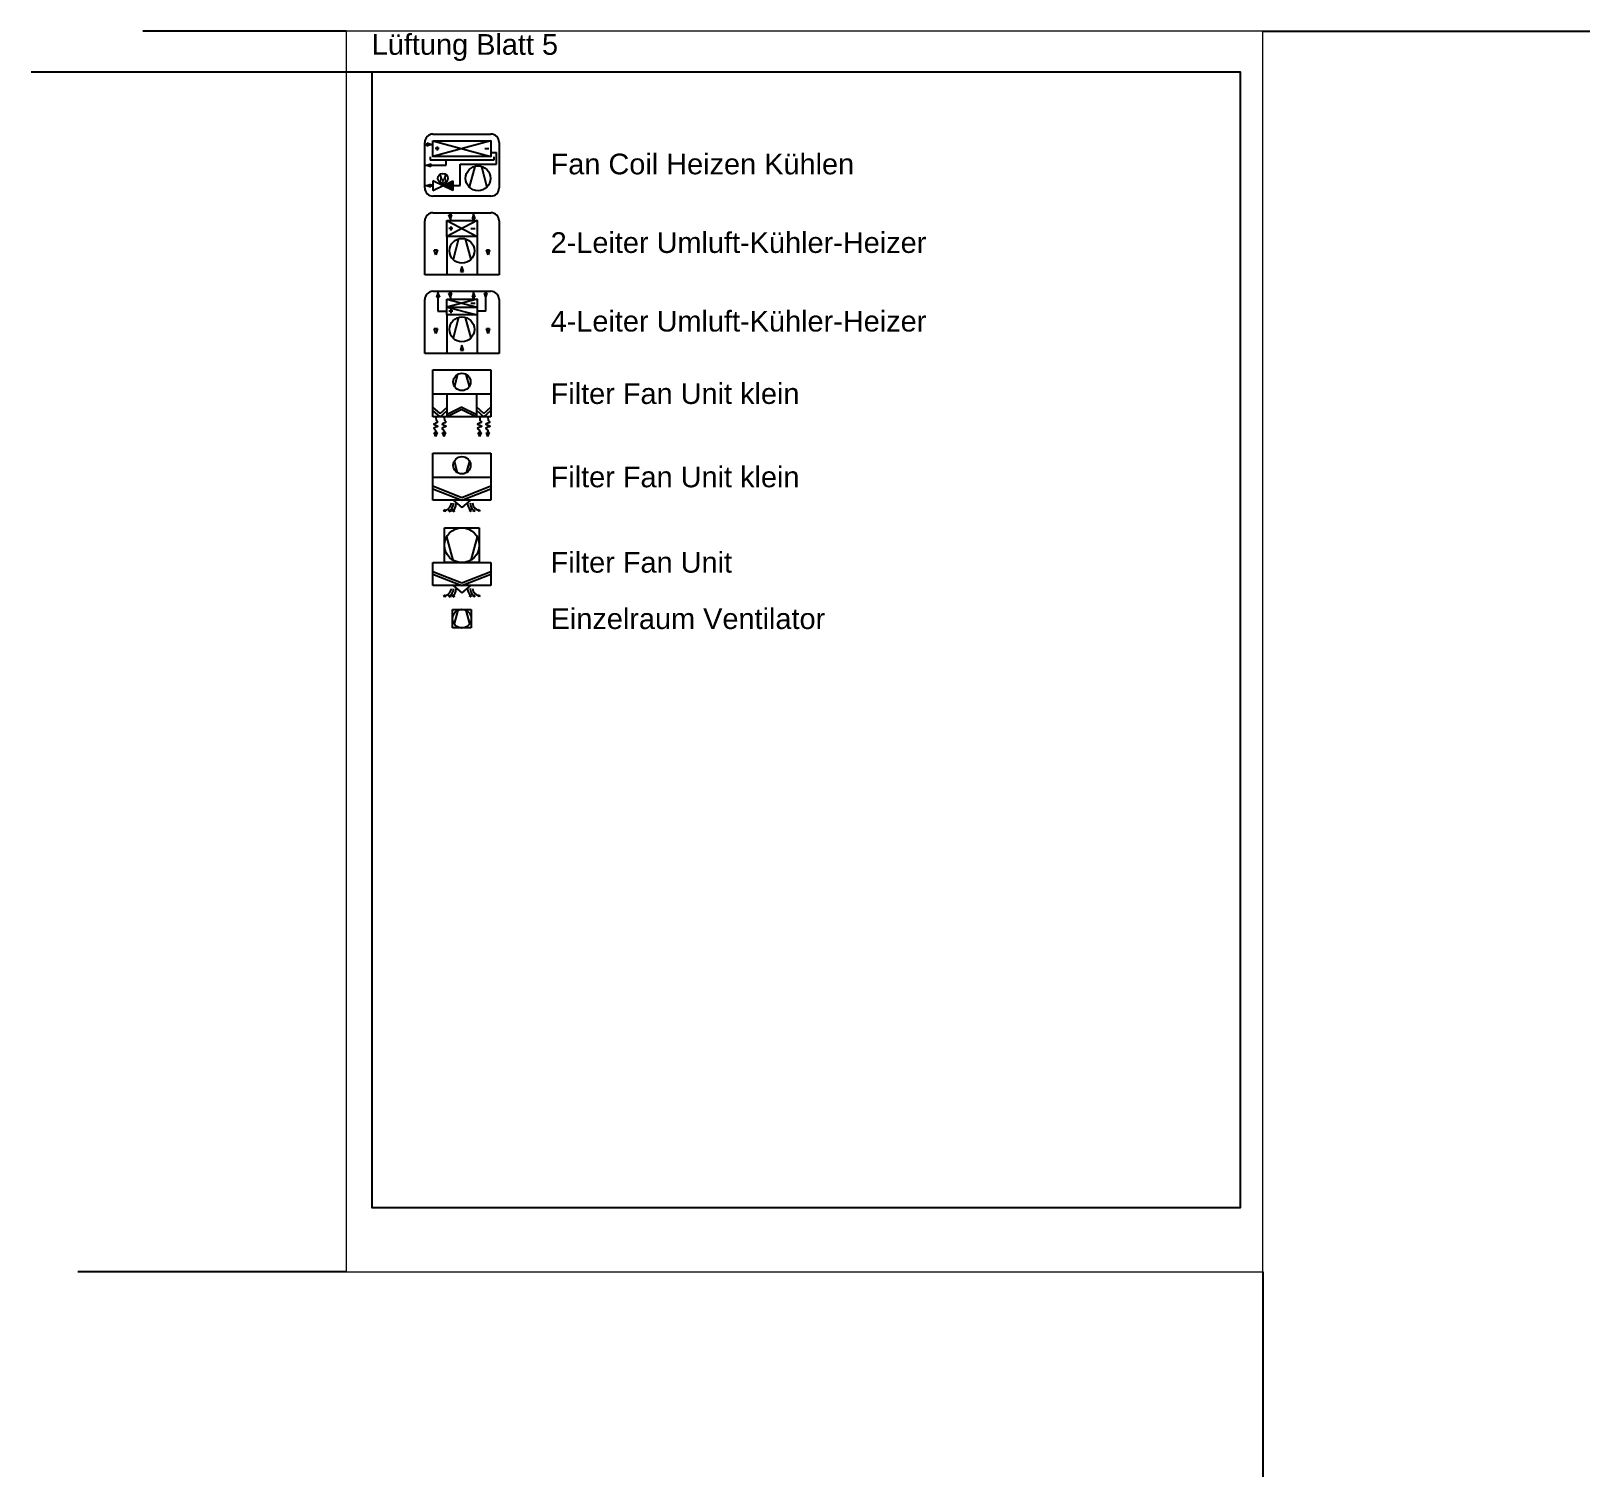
# Paper-space layout 'Blatt 5' of a CAD drawing. Header units: millimetres. Extents: x 837 to 1194, y 48 to 379.
# The model-space entities are those that its viewports show. They can reach past a viewport. Long polylines and large blocks are cut down to what shows.
import ezdxf
from ezdxf.enums import TextEntityAlignment as Align

# ---------------------------------------------------------------- set-up
doc = ezdxf.new("R2010")
doc.units = ezdxf.units.MM
doc.layers.add('Z_Format', color=7, linetype='Continuous', plot=False)
doc.styles.add('Romans', font='Romans.shx')
doc.styles.get("Standard").update_dxf_attribs({"font": 'arial.ttf'})

# ---------------------------------------------------------------- blocks, each defined once
blk = doc.blocks.new('Einzelraum Ventilator')
for p, q in [((-112, -112), (-112, 112)), ((-112, 112), (112, 112)), ((-49, 101), (-93, -63)), ((49, 101), (93, -63)), ((112, 112), (112, -112)), ((112, -112), (-112, -112))]:
    blk.add_line(p, q)
blk.add_circle((0, 0), 113)
blk = doc.blocks.new('Filter Fan Unit')
at = {"color": 7}
for p, q in [((-210, 695), (210, 695)), ((-210, 275), (-210, 695)), ((-106, 304), (-182, 588)), ((183, 588), (107, 304)), ((210, 695), (210, 275)), ((210, 275), (-210, 275))]:
    blk.add_line(p, q, dxfattribs=at)
at = {"color": 7, "linetype": 'Continuous', "lineweight": -3}
for p, q in [((-350, 275), (350, 275)), ((-350, 0), (-350, 275)), ((350, 275), (350, 0)), ((-350, 170), (0, 32)), ((-350, 137), (0, 0)), ((350, 0), (-350, 0)), ((-105, 0), (0, -90)), ((0, 32), (350, 170)), ((0, 0), (350, 137)), ((105, 0), (0, -90)), ((-221, -129), (-200, -113)), ((-221, -129), (-195, -136)), ((-157, -137), (-146, -113)), ((-157, -137), (-131, -131)), ((-111, -137), (-105, -111)), ((-111, -137), (-87, -125)), ((111, -137), (87, -125)), ((111, -137), (105, -111)), ((157, -137), (131, -131)), ((157, -137), (146, -113)), ((221, -129), (195, -136)), ((221, -129), (200, -113))]:
    blk.add_line(p, q, dxfattribs=at)
at = {"color": 7}
blk.add_circle((0, 485), 210, dxfattribs=at)
at = {"color": 7, "linetype": 'Continuous', "lineweight": -3}
for centre, radius, start, end in [((-232, -25), 105, 275.6431, 354.0111), ((-232, -25), 135, 303.6516, 354.0111), ((-232, -25), 165, 317.088, 354.0111), ((232, -25), 165, 185.9889, 222.912), ((232, -25), 135, 185.9889, 236.3484), ((232, -25), 105, 185.9889, 264.3569)]:
    blk.add_arc(centre, radius, start, end, dxfattribs=at)
blk = doc.blocks.new('Filter Fan Unit klein')
at = {"color": 7, "linetype": 'Continuous', "lineweight": -3}
for p, q in [((-350, 565), (350, 565)), ((-350, 0), (-350, 565)), ((350, 565), (350, 0)), ((-350, 275), (350, 275)), ((-350, 170), (0, 32)), ((-350, 137), (0, 0)), ((350, 0), (-350, 0)), ((-105, 0), (0, -90)), ((0, 32), (350, 170)), ((0, 0), (350, 137)), ((105, 0), (0, -90)), ((-221, -129), (-200, -113)), ((-221, -129), (-195, -136)), ((-157, -137), (-146, -113)), ((-157, -137), (-131, -131)), ((-111, -137), (-105, -111)), ((-111, -137), (-87, -125)), ((111, -137), (87, -125)), ((111, -137), (105, -111)), ((157, -137), (131, -131)), ((157, -137), (146, -113)), ((221, -129), (195, -136)), ((221, -129), (200, -113))]:
    blk.add_line(p, q, dxfattribs=at)
at = {"color": 7}
for p, q in [((-53, 330), (-91, 471)), ((92, 471), (53, 330))]:
    blk.add_line(p, q, dxfattribs=at)
blk.add_circle((0, 420), 105, dxfattribs=at)
at = {"color": 7, "linetype": 'Continuous', "lineweight": -3}
for centre, radius, start, end in [((-232, -25), 105, 275.6431, 354.0111), ((-232, -25), 135, 303.6516, 354.0111), ((-232, -25), 165, 317.088, 354.0111), ((232, -25), 165, 185.9889, 222.912), ((232, -25), 135, 185.9889, 236.3484), ((232, -25), 105, 185.9889, 264.3569)]:
    blk.add_arc(centre, radius, start, end, dxfattribs=at)
blk = doc.blocks.new('Filter Fan Unit SR')
at = {"color": 7, "linetype": 'Continuous', "lineweight": -3}
for p, q in [((-350, 565), (350, 565)), ((-350, 0), (-350, 565)), ((350, 565), (350, 0)), ((-350, 275), (350, 275)), ((-180, 0), (-350, 0)), ((180, 0), (-180, 0)), ((350, 0), (180, 0))]:
    blk.add_line(p, q, dxfattribs=at)
at = {"color": 7, "linetype": 'Continuous'}
for p, q in [((-53, 511), (-91, 369)), ((92, 369), (53, 511)), ((-180, 0), (-180, 275)), ((180, 0), (180, 275)), ((-265, 39), (-350, 114)), ((-265, 0), (-350, 75)), ((-265, 39), (-180, 114)), ((-265, 0), (-180, 75)), ((0, 114), (-180, 28)), ((0, 86), (-180, 0)), ((0, 114), (180, 28)), ((0, 86), (180, 0)), ((265, 39), (180, 114)), ((265, 0), (180, 75)), ((265, 39), (350, 114)), ((265, 0), (350, 75)), ((-315, -241), (-335, -191)), ((-335, -191), (-295, -191)), ((-315, -241), (-295, -191)), ((-215, -241), (-235, -191)), ((-235, -191), (-195, -191)), ((-215, -241), (-195, -191)), ((215, -241), (195, -191)), ((195, -191), (235, -191)), ((215, -241), (235, -191)), ((315, -241), (295, -191)), ((295, -191), (335, -191)), ((315, -241), (335, -191))]:
    blk.add_line(p, q, dxfattribs=at)
blk.add_circle((0, 420), 105, dxfattribs=at)
for points in [[(-315, -15), (-315, -49), (-265, -72), (-388, -89), (-241, -116), (-370, -134), (-315, -157), (-315, -183), (-315, -191)], [(-215, -15), (-215, -49), (-165, -72), (-288, -89), (-141, -116), (-270, -134), (-215, -157), (-215, -183), (-215, -191)], [(215, -15), (215, -49), (265, -72), (142, -89), (289, -116), (159, -134), (214, -157), (215, -183), (215, -191)], [(315, -15), (315, -49), (365, -72), (242, -89), (389, -116), (259, -134), (314, -157), (315, -183), (315, -191)]]:
    blk.add_open_spline(points, degree=3, knots=[0, 0, 0, 0, 35.355339, 91.257038, 147.158738, 203.060437, 238.415776, 249.986285, 249.986285, 249.986285, 249.986285], dxfattribs=at)
blk = doc.blocks.new('Fan Coil Heizen Kühlen')
at = {"linetype": 'Continuous'}
blk.add_hatch(color=256, dxfattribs=at).paths.add_polyline_path([(-110, -307), (-110, -188), (-230, -248)])
for p, q in [((-450, -275), (-450, 275)), ((-450, 248), (-424, 248)), ((-376, 248), (-424, 264)), ((-424, 264), (-424, 231)), ((-376, 248), (-424, 231)), ((-376, 248), (-350, 248)), ((-350, 375), (350, 375)), ((-350, 295), (350, 105)), ((350, 295), (-350, 105)), ((-275, 200), (-325, 200)), ((-300, 225), (-300, 175)), ((275, 200), (325, 200)), ((450, 275), (450, -275)), ((-450, 0), (-424, 0)), ((-424, 0), (-376, 17)), ((-424, 0), (-376, -17)), ((-384, 102), (-384, 60)), ((384, 60), (-384, 60)), ((-376, 17), (-376, -17)), ((-376, 0), (-189, 0)), ((-376, 0), (-350, 0)), ((-189, 0), (-189, 60)), ((-22, -248), (-22, 13)), ((-22, 13), (418, 13)), ((350, 152), (418, 152)), ((384, 102), (384, 60)), ((418, 13), (418, 152)), ((-110, -307), (-350, -188)), ((-350, -188), (-350, -307)), ((-350, -307), (-110, -188)), ((-110, -188), (-110, -307)), ((155, -15), (87, -265)), ((235, -15), (302, -265)), ((-450, -248), (-424, -248)), ((-424, -248), (-376, -231)), ((-424, -248), (-376, -264)), ((-376, -231), (-376, -264)), ((-376, -248), (-350, -248)), ((-376, -248), (-350, -248)), ((350, -375), (-350, -375)), ((-230, -220), (-230, -248)), ((-110, -248), (-22, -248))]:
    blk.add_line(p, q, dxfattribs=at)
blk.add_lwpolyline([(-350, 295), (350, 295), (350, 105), (-350, 105), (-350, 295)], dxfattribs=at)
for centre, radius in [((-230, -160), 60), ((195, -160), 150)]:
    blk.add_circle(centre, radius, dxfattribs=at)
for centre, start, end in [((-350, 275), 90, 180), ((350, 275), 0, 90), ((-350, -275), 180, 270), ((350, -275), 270, 0)]:
    blk.add_arc(centre, 100, start, end, dxfattribs=at)
at = {"linetype": 'Continuous', "style": 'Romans'}
blk.add_text('M', height=80, dxfattribs=at).set_placement((-230, -160), align=Align.MIDDLE_CENTER)
blk = doc.blocks.new('4-Leiter Umluft-Kühler-Heizer')
at = {"linetype": 'Continuous'}
for p, q in [((-450, 0), (-450, 650)), ((-350, 750), (350, 750)), ((-290, 726), (-307, 678)), ((-273, 678), (-307, 678)), ((-290, 750), (-290, 726)), ((-290, 726), (-273, 678)), ((-290, 678), (-290, 512)), ((-183, 654), (183, 559)), ((183, 654), (-183, 559)), ((-140, 678), (-157, 726)), ((-123, 726), (-157, 726)), ((-140, 750), (-140, 726)), ((-140, 678), (-123, 726)), ((-140, 678), (-140, 654)), ((108, 607), (158, 607)), ((140, 726), (123, 678)), ((123, 678), (157, 678)), ((140, 726), (140, 750)), ((140, 726), (157, 678)), ((140, 654), (140, 678)), ((290, 678), (273, 726)), ((273, 726), (307, 726)), ((290, 726), (290, 750)), ((290, 678), (307, 726)), ((290, 512), (290, 678)), ((450, 650), (450, 0)), ((-183, 559), (183, 464)), ((-183, 464), (-183, 0)), ((-108, 512), (-158, 512)), ((-133, 537), (-133, 487)), ((-40, 435), (-107, 185)), ((40, 435), (107, 185)), ((183, 464), (183, 0)), ((-316, 240), (-335, 300)), ((-335, 300), (-297, 300)), ((-297, 300), (-316, 240)), ((316, 240), (298, 300)), ((298, 300), (335, 300)), ((335, 300), (316, 240)), ((450, 0), (-450, 0)), ((0, 100), (-19, 40)), ((-19, 40), (19, 40)), ((19, 40), (0, 100))]:
    blk.add_line(p, q, dxfattribs=at)
for p, q in [((-290, 512), (-183, 512)), ((-183, 559), (183, 559)), ((290, 512), (183, 512))]:
    blk.add_line(p, q)
blk.add_lwpolyline([(-183, 654), (183, 654), (183, 464), (-183, 464), (-183, 654)], dxfattribs=at)
blk.add_circle((0, 290), 150, dxfattribs=at)
for centre, start, end in [((-350, 650), 90, 180), ((350, 650), 0, 90)]:
    blk.add_arc(centre, 100, start, end, dxfattribs=at)
blk = doc.blocks.new('2-Leiter Umluft-Kühler-Heizer')
at = {"linetype": 'Continuous'}
for p, q in [((-450, 0), (-450, 650)), ((-350, 750), (350, 750)), ((-183, 654), (183, 464)), ((183, 654), (-183, 464)), ((-140, 678), (-157, 726)), ((-123, 726), (-157, 726)), ((-140, 750), (-140, 726)), ((-140, 678), (-123, 726)), ((-140, 678), (-140, 654)), ((-133, 584), (-133, 534)), ((140, 726), (123, 678)), ((123, 678), (157, 678)), ((140, 726), (140, 750)), ((140, 726), (157, 678)), ((140, 654), (140, 678)), ((450, 650), (450, 0)), ((-183, 464), (-183, 0)), ((-108, 559), (-158, 559)), ((-40, 435), (-107, 185)), ((40, 435), (107, 185)), ((108, 559), (158, 559)), ((183, 464), (183, 0)), ((-316, 240), (-335, 300)), ((-335, 300), (-297, 300)), ((-297, 300), (-316, 240)), ((316, 240), (298, 300)), ((298, 300), (335, 300)), ((335, 300), (316, 240)), ((450, 0), (-450, 0)), ((0, 100), (-19, 40)), ((-19, 40), (19, 40)), ((19, 40), (0, 100))]:
    blk.add_line(p, q, dxfattribs=at)
blk.add_lwpolyline([(-183, 654), (183, 654), (183, 464), (-183, 464), (-183, 654)], dxfattribs=at)
blk.add_circle((0, 290), 150, dxfattribs=at)
for centre, start, end in [((-350, 650), 90, 180), ((350, 650), 0, 90)]:
    blk.add_arc(centre, 100, start, end, dxfattribs=at)

msp = doc.modelspace()

# ---------------------------------------------------------------- linework, layer by layer
msp.add_lwpolyline([(5800, -55945), (5800, -69665), (16300, -69665), (16300, -55945), (5800, -55945)])

# ---------------------------------------------------------------- block references
for name, p in [('Fan Coil Heizen Kühlen', (6890, -57068)), ('2-Leiter Umluft-Kühler-Heizer', (6890, -58393)), ('4-Leiter Umluft-Kühler-Heizer', (6890, -59343)), ('Filter Fan Unit SR', (6890, -60108)), ('Filter Fan Unit klein', (6890, -61115)), ('Filter Fan Unit', (6890, -62147)), ('Einzelraum Ventilator', (6890, -62549))]:
    msp.add_blockref(name, p)

# ---------------------------------------------------------------- texts
at = {"color": 7}
for s, p in [('Fan Coil Heizen Kühlen', (7962, -57054)), ('2-Leiter Umluft-Kühler-Heizer', (7962, -58004)), ('4-Leiter Umluft-Kühler-Heizer', (7962, -58954)), ('Filter Fan Unit klein', (7962, -59829)), ('Filter Fan Unit klein', (7962, -60836)), ('Filter Fan Unit', (7962, -61868)), ('Einzelraum Ventilator', (7962, -62549))]:
    msp.add_text(s, height=250, dxfattribs=at).set_placement(p, align=Align.MIDDLE_LEFT)
at = {"insert": (5800, -55647), "char_height": 250, "attachment_point": 4}
msp.add_mtext_dynamic_manual_height_columns('Lüftung Blatt 5', width=4100.87, gutter_width=12.5, heights=[0], dxfattribs=at)

psp = doc.layouts.new('Blatt 5')

# ---------------------------------------------------------------- linework, layer by layer
at = {"layer": 'Z_Format'}
for p, q in [((908.75, 379), (862.16, 379)), ((1118.75, 379), (1193.65, 379)), ((914.63, 369.6), (836.61, 369.6)), ((908.75, 94.84), (847.27, 94.84)), ((1118.75, 94.84), (1118.75, 47.9))]:
    psp.add_line(p, q, dxfattribs=at)

# ---------------------------------------------------------------- viewports
at = {"layer": 'Z_Format', "view_target_point": (-2628, -2975.5)}
psp.add_viewport(center=(1013.75, 236.92), size=(210, 284.164), view_center_point=(13658.38, -59970.72), view_height=14993.941, dxfattribs=at)

doc.saveas('drawing.dxf')
